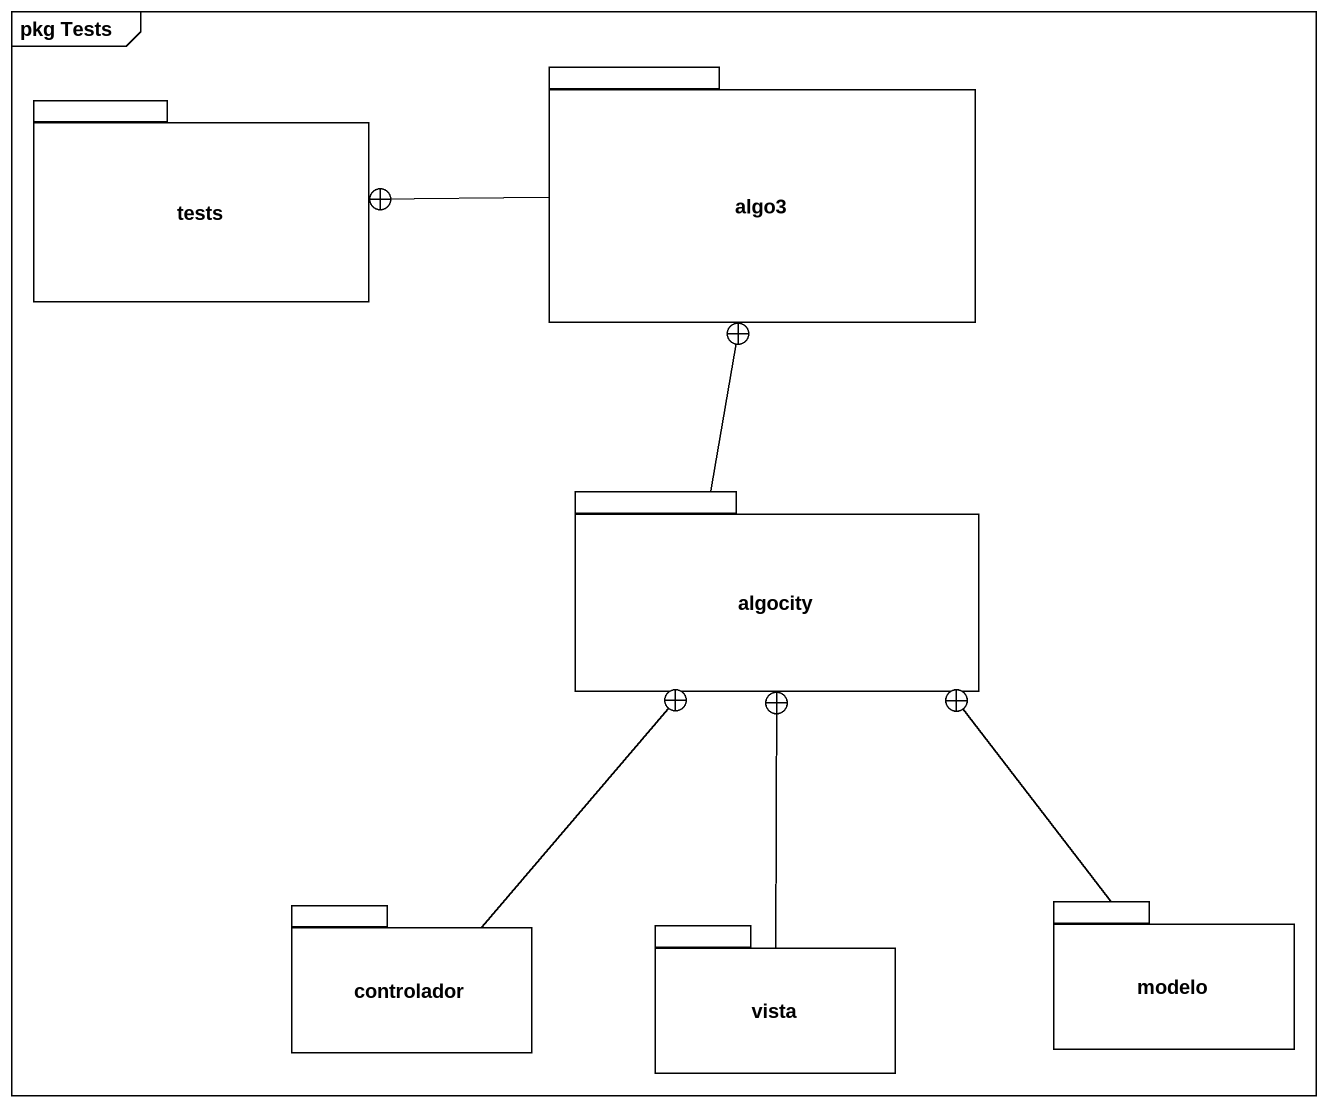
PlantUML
@startuml
mainframe pkg Tests
package tests {
}
package algo3 {
}
package algocity {
}
package controlador {
}
package vista {
}
package modelo {
}
algo3 -left-+ tests
algocity -up-+ algo3
controlador -up-+ algocity
vista -up-+ algocity
modelo -up-+ algocity
@enduml
